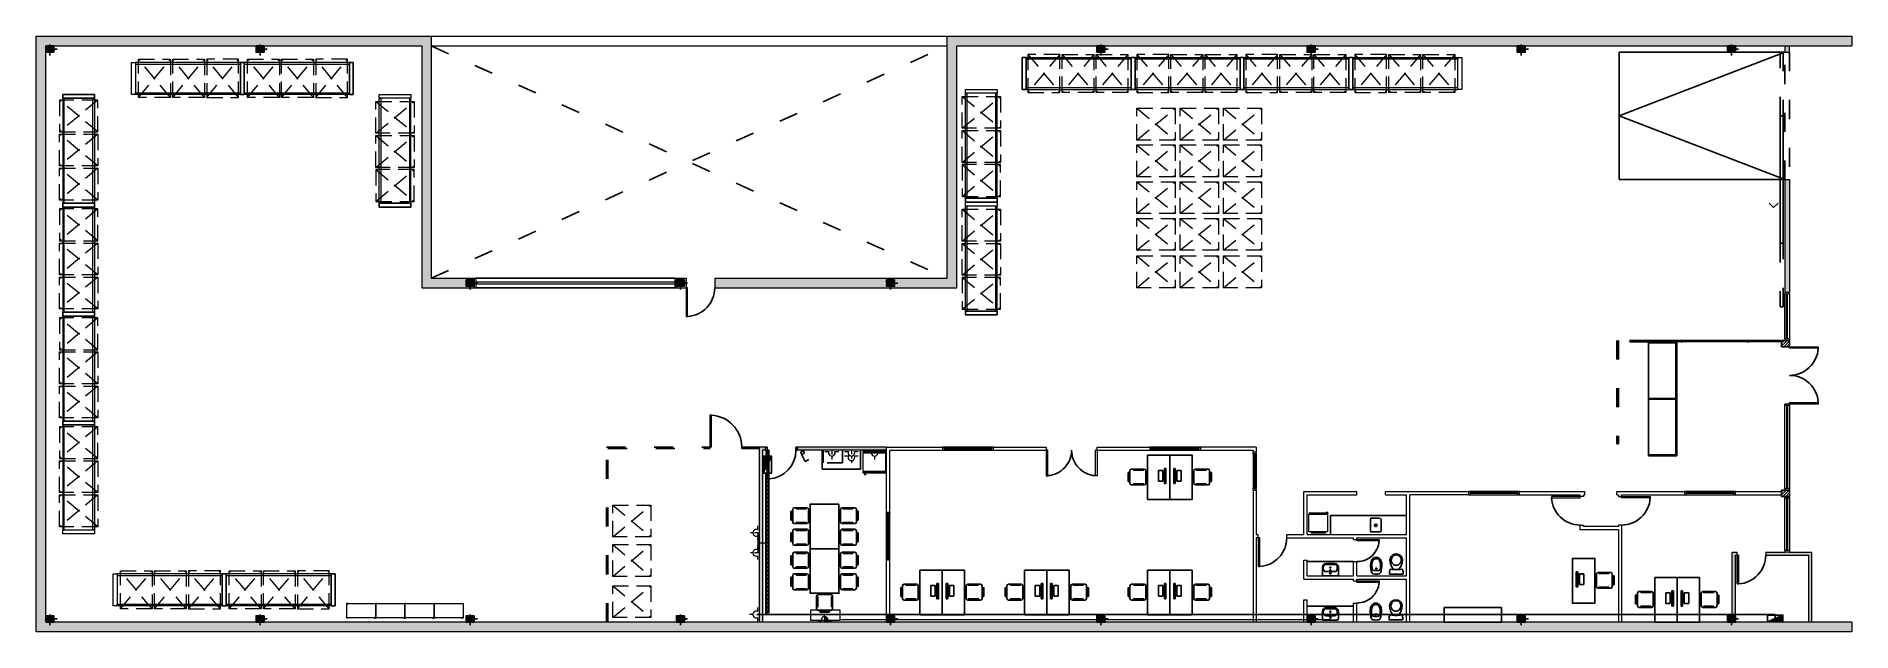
# Model space of a CAD drawing. Header units: millimetres. Extents: x 53.7 to 110.7, y 84.5 to 103.2.
import ezdxf

# ---------------------------------------------------------------- set-up
doc = ezdxf.new("R2010")
doc.units = ezdxf.units.MM
doc.linetypes.add('ACAD_ISO03W100', pattern=[30, 12, -18])
doc.linetypes.add('DASHED', pattern=[0.75, 0.5, -0.25])
for name, color, linetype in [('000 - ASCENSOR', 253, 'Continuous'), ('000 - COLUMNAS', 7, 'Continuous'), ('000 - EQUIPAMIENTO', 252, 'Continuous'), ('000 - HATCH DURLOCK', 252, 'ACAD_ISO03W100'), ('000 - HATCK DURLOCK', 40, 'Continuous'), ('000 - HATCK MUROS', 252, 'ACAD_ISO03W100'), ('000 - PROYECCION', 253, 'ACAD_ISO03W100'), ('000 - PUERTAS', 252, 'ACAD_ISO03W100'), ('000 - REJAS', 3, 'ACAD_ISO03W100'), ('000 - SEÑALIZACION', 1, 'Continuous'), ('A construir', 10, 'Continuous'), ('IRI-OCASA-Layout R 9$0$OCA_Mobiliario', 8, 'Continuous'), ('IS ELECTRICA - BANDEJAS NUEVA', 140, 'Continuous'), ('IS ILUM NUEVA', 10, 'Continuous'), ('Mobiliario', 8, 'Continuous')]:
    doc.layers.add(name, color=color, linetype=linetype)
for name, color, linetype, lineweight in [('000 - DURLOCK', 30, 'Continuous', 9), ('000 - MUROS', 7, 'Continuous', 20), ('000 - RACKS', 252, 'Continuous', 0), ('000 - RACKS - ESTANTERIA LIVIANA', 252, 'Continuous', 0), ('A-CARPINTERIAS', 252, 'Continuous', 0), ('INST AA', 160, 'Continuous', 0), ('IS TOMAS NUEVA', 10, 'Continuous', 0), ('OCASA_TODAS_r08$0$EQUIPAMIENTO', 8, 'Continuous', 15)]:
    doc.layers.add(name, color=color, linetype=linetype, lineweight=lineweight)

# ---------------------------------------------------------------- blocks, each defined once
blk = doc.blocks.new('IRI-OCASA-Layout R 9$0$OCA_SILLA')
at = {"linetype": 'Continuous'}
for p, q in [((0.0549, 0.05), (0.0549, 0.4483)), ((0.1049, 0.4983), (0.5023, 0.4983)), ((0.5023, 0), (0.1049, 0)), ((0.5523, 0.4483), (0.5523, 0.05))]:
    blk.add_line(p, q, dxfattribs=at)
for points in [[(0, 0.1087), (0, 0.3889), (0.0427, 0.3889), (0.0427, 0.1087)], [(0.1654, 0.4663), (0.1654, 0.4876), (0.4749, 0.4876), (0.4749, 0.4663)], [(0.1681, 0.0207), (0.1681, 0.0394), (0.4749, 0.0394), (0.4749, 0.0207)]]:
    blk.add_lwpolyline(points, close=True, dxfattribs=at)
for centre, start, end in [((0.1049, 0.4483), 90, 180), ((0.1049, 0.05), 180, 270), ((0.5023, 0.4483), 0, 90), ((0.5023, 0.05), 270, 0)]:
    blk.add_arc(centre, 0.05, start, end, dxfattribs=at)
blk = doc.blocks.new('000 - MOBILIARIO - PUESTO TRABAJO')
at = {"layer": '000 - EQUIPAMIENTO'}
for p, q in [((-7.103372, 63.069387), (-7.103372, 63.019387)), ((-6.625956, 63.069387), (-7.103372, 63.069387)), ((-7.103372, 63.019387), (-6.625956, 63.019387)), ((-6.706559, 62.968333), (-7.039717, 62.968333)), ((-7.039717, 62.968333), (-7.039717, 62.830185)), ((-7.039717, 62.830185), (-6.706559, 62.830185)), ((-6.706559, 62.830185), (-6.706559, 62.968333)), ((-6.625956, 63.019387), (-6.625956, 63.069387))]:
    blk.add_line(p, q, dxfattribs=at)
blk.add_lwpolyline([(-6.121122, 62.490331), (-6.121122, 63.190331), (-7.521122, 63.190331), (-7.521122, 62.490331)], close=True, dxfattribs=at)
at = {"layer": '000 - EQUIPAMIENTO', "rotation": 90}
blk.add_blockref('IRI-OCASA-Layout R 9$0$OCA_SILLA', (-6.583041, 61.884493), dxfattribs=at)
blk = doc.blocks.new('000 - COLUMNA 20X25')
h = blk.add_hatch()
h.set_pattern_fill('ANSI31', color=256, scale=0.01)
h.paths.add_polyline_path([(11.904, 109.646), (12.154, 109.646), (12.154, 109.846), (11.904, 109.846)])
at = {"linetype": 'ACAD_ISO03W100', "ltscale": 0.008}
for p, q in [((12.254, 109.746), (11.804, 109.746)), ((12.029, 109.546), (12.029, 109.946))]:
    blk.add_line(p, q, dxfattribs=at)
blk.add_lwpolyline([(12.154, 109.846), (11.904, 109.846), (11.904, 109.646), (12.154, 109.646), (12.154, 109.846)])
blk = doc.blocks.new('000 - EQUIPAMIENTO - RACKS')
at = {"layer": '000 - RACKS'}
blk.add_line((3216.88567, 1578.728782), (3216.88567, 1579.728782), dxfattribs=at)
for points in [[(3213.34267, 1579.728782), (3213.46567, 1579.728782), (3213.46567, 1578.728782), (3213.34267, 1578.728782)], [(3213.46567, 1579.678782), (3216.76267, 1579.678782), (3216.76267, 1579.728782), (3213.46567, 1579.728782)], [(3216.76267, 1579.728782), (3216.88567, 1579.728782), (3216.88567, 1578.728782), (3216.76267, 1578.728782)], [(3216.76267, 1579.728782), (3216.88567, 1579.728782), (3216.88567, 1578.728782), (3216.76267, 1578.728782)], [(3216.88567, 1578.728782), (3216.88567, 1579.728782), (3216.76267, 1579.728782), (3216.76267, 1578.728782)], [(3213.46567, 1578.778782), (3216.76267, 1578.778782), (3216.76267, 1578.728782), (3213.46567, 1578.728782)]]:
    blk.add_lwpolyline(points, close=True, dxfattribs=at)
at = {"layer": '000 - RACKS', "linetype": 'DASHED'}
for points in [[(3214.56567, 1578.628781), (3213.56567, 1578.628781), (3213.56567, 1579.828781), (3214.56567, 1579.828781), (3214.56567, 1578.628781)], [(3214.56567, 1578.628781), (3213.56567, 1579.828781)], [(3213.56567, 1578.628781), (3214.56567, 1579.828781)], [(3215.63567, 1578.628781), (3214.63567, 1578.628781), (3214.63567, 1579.828781), (3215.63567, 1579.828781), (3215.63567, 1578.628781)], [(3215.63567, 1578.628781), (3214.63567, 1579.828781)], [(3214.63567, 1578.628781), (3215.63567, 1579.828781)], [(3215.70567, 1578.628781), (3216.70567, 1578.628781), (3216.70567, 1579.828781), (3215.70567, 1579.828781), (3215.70567, 1578.628781)], [(3215.70567, 1578.628781), (3216.70567, 1579.828781)], [(3216.70567, 1578.628781), (3215.70567, 1579.828781)]]:
    blk.add_lwpolyline(points, dxfattribs=at)
blk = doc.blocks.new('PUERTA 090')
at = {"layer": '000 - PUERTAS'}
for p, q in [((2558.713705, 1733.580865), (2558.713705, 1733.630865)), ((2558.713705, 1733.630865), (2559.613705, 1733.630865)), ((2559.613705, 1733.580865), (2558.713705, 1733.580865)), ((2559.613705, 1733.630865), (2559.613705, 1733.580865))]:
    blk.add_line(p, q, dxfattribs=at)
blk.add_arc((2559.613705, 1733.580865), 0.9, 90, 176.815261, dxfattribs=at)
blk = doc.blocks.new('A$C0D016993')
at = {"linetype": 'DASHED'}
for points in [[(0, 1.2), (1, 1.2), (1, 0), (0, 0), (0, 1.2)], [(0, 1.2), (1, 0)], [(1, 1.2), (0, 0)]]:
    blk.add_lwpolyline(points, dxfattribs=at)
blk = doc.blocks.new('000 - EQUIPAMIENTO - MESA TRABAJO')
at = {"layer": '000 - EQUIPAMIENTO'}
blk.add_lwpolyline([(1.278701, 67.750796), (-0.521299, 67.750796), (-0.521299, 66.870796), (1.278701, 66.870796)], close=True, dxfattribs=at)
blk.add_lwpolyline([(-0.496299, 67.750796), (-0.496299, 66.895796), (1.253701, 66.895796), (1.253701, 67.750796)], dxfattribs=at)
blk = doc.blocks.new('000 - SANITARIO - BACHA GRANDE')
at = {"layer": '000 - EQUIPAMIENTO'}
for p, q in [((1729.115541, 1124.070118), (1729.115541, 1124.358339)), ((1729.156763, 1124.399628), (1729.683872, 1124.399628)), ((1729.716783, 1124.358339), (1729.716783, 1124.070118)), ((1729.156763, 1124.070118), (1729.156763, 1124.136074)), ((1729.255562, 1124.234873), (1729.396972, 1124.234873)), ((1729.576828, 1123.971319), (1729.255562, 1123.971319)), ((1729.576828, 1123.930163), (1729.255562, 1123.930163)), ((1729.435427, 1124.234873), (1729.576828, 1124.234873)), ((1729.683872, 1124.136074), (1729.683872, 1124.070118))]:
    blk.add_line(p, q, dxfattribs=at)
for points in [[(1729.156763, 1124.399628), (1729.132029, 1124.391317), (1729.115541, 1124.358339)], [(1729.716783, 1124.358339), (1729.708606, 1124.391317), (1729.683872, 1124.399628)], [(1729.115541, 1124.070118), (1729.140274, 1123.995985), (1729.189674, 1123.946518), (1729.255562, 1123.930163)], [(1729.255562, 1124.234873), (1729.206163, 1124.226562), (1729.173185, 1124.185406), (1729.156763, 1124.136074)], [(1729.156763, 1124.070118), (1729.173185, 1124.020651), (1729.206163, 1123.979496), (1729.255562, 1123.971319)], [(1729.683872, 1124.136074), (1729.667383, 1124.185406), (1729.626228, 1124.226562), (1729.576828, 1124.234873)], [(1729.576828, 1123.930163), (1729.650961, 1123.946518), (1729.700361, 1123.995985), (1729.716783, 1124.070118)], [(1729.576828, 1123.971319), (1729.626228, 1123.979496), (1729.667383, 1124.020651), (1729.683872, 1124.070118)]]:
    blk.add_lwpolyline(points, dxfattribs=at)
blk.add_circle((1729.416208, 1124.082321), 0.02, dxfattribs=at)
for centre, radius, start, end in [((1729.416198, 1124.271421), 0.053412, 62.599994, 117.405779), ((1730.711564, 1124.360933), 1.320622, 181.826591, 188.153046), ((1729.416203, 1124.176732), 0.012306, 194.52616, 345.479613), ((1728.120823, 1124.360802), 1.320622, 351.852727, 358.179182)]:
    blk.add_arc(centre, radius, start, end, dxfattribs=at)
blk = doc.blocks.new('Inodoro')
at = {"layer": '000 - EQUIPAMIENTO'}
for p, q in [((0.267481, 0.065061), (0.267467, 0.077871)), ((0.267481, 0.065061), (0.267467, 0.077871)), ((0.420473, -0.047783), (0.420473, 0.209217)), ((0.420473, -0.047783), (0.420473, 0.209217)), ((0.420473, 0.002217), (0.420473, -0.204782)), ((0.420473, 0.002217), (0.420473, -0.204782)), ((0.267611, -0.060159), (0.267628, -0.077316)), ((0.267611, -0.060159), (0.267628, -0.077316))]:
    blk.add_line(p, q, dxfattribs=at)
for centre, radius, start, end in [((-0.020062, 0.000186), 0.197391, 93.963589, 180.119507), ((-0.020062, 0.000186), 0.197391, 93.963589, 180.119507), ((-0.019487, -0.00002), 0.167464, 143.116522, 180.059385), ((-0.019487, -0.00002), 0.167464, 143.116522, 180.059385), ((-0.065281, 0.035295), 0.109643, 119.310244, 143.514819), ((-0.065281, 0.035295), 0.109643, 119.310244, 143.514819), ((-0.026041, -0.030397), 0.186146, 52.397501, 119.943791), ((-0.026041, -0.030397), 0.186146, 52.397501, 119.943791), ((-0.019466, -0.215326), 0.412677, 46.427375, 91.977505), ((-0.019466, -0.215326), 0.412677, 46.427375, 91.977505), ((-0.041999, -0.01885), 0.187771, 36.108162, 46.378791), ((-0.041999, -0.01885), 0.187771, 36.108162, 46.378791), ((0, 0), 0.143048, 0.059385, 39.924466), ((0, 0), 0.143048, 0.059385, 39.924466), ((0, 0), 0.143048, 320.194305, 0.059385), ((0, 0), 0.143048, 320.194305, 0.059385), ((0.290675, 0.176652), 0.028, 101.779541, 188.289491), ((-1.027446, -0.015394), 1.304038, 0.773795, 8.289491), ((-1.027446, -0.015394), 1.304038, 0.773795, 8.289491), ((-1.027446, 0.019827), 1.304038, 351.710509, 359.226205), ((-1.027446, 0.019827), 1.304038, 351.710509, 359.226205), ((0.259467, 0.077863), 0.008, 0.059385, 46.427375), ((0.259467, 0.077863), 0.008, 0.059385, 46.427375), ((0.275481, 0.065069), 0.008, 180.059385, 215.49033), ((0.275481, 0.065069), 0.008, 180.059385, 215.49033), ((0.187546, 0.002368), 0.1, 29.128699, 35.49033), ((0.187546, 0.002368), 0.1, 29.128699, 35.49033), ((0.412473, -0.407403), 0.62462, 90, 101.779541), ((0.412473, 0.209217), 0.008, 0, 90), ((-0.019487, -0.00002), 0.197964, 180.059385, 259.4315), ((-0.019487, -0.00002), 0.197964, 180.059385, 259.4315), ((-0.019487, -0.00002), 0.167464, 180.059385, 217.002249), ((-0.019487, -0.00002), 0.167464, 180.059385, 217.002249), ((-0.065207, -0.03543), 0.109643, 216.603952, 240.808527), ((-0.065207, -0.03543), 0.109643, 216.603952, 240.808527), ((-0.026104, 0.030343), 0.186146, 240.17498, 307.72127), ((-0.026104, 0.030343), 0.186146, 240.17498, 307.72127), ((-0.019708, 0.02345), 0.221042, 260.603442, 266.475246), ((-0.019708, 0.02345), 0.221042, 260.603442, 266.475246), ((-0.019912, 0.215285), 0.412677, 268.141266, 313.691396), ((-0.019912, 0.215285), 0.412677, 268.141266, 313.691396), ((-0.042038, 0.018763), 0.187771, 313.73998, 324.010609), ((-0.042038, 0.018763), 0.187771, 313.73998, 324.010609), ((0.290675, -0.172219), 0.028, 171.710509, 258.220459), ((0.290675, -0.172219), 0.028, 171.710509, 258.220459), ((0.259628, -0.077325), 0.008, 313.691396, 0.059385), ((0.259628, -0.077325), 0.008, 313.691396, 0.059385), ((0.275611, -0.06015), 0.008, 144.628441, 180.059385), ((0.275611, -0.06015), 0.008, 144.628441, 180.059385), ((0.187546, 0.002368), 0.1, 324.628441, 330.891305), ((0.187546, 0.002368), 0.1, 324.628441, 330.891305), ((0.412473, 0.411837), 0.62462, 258.220459, 270), ((0.412473, 0.411837), 0.62462, 258.220459, 270), ((0.412473, -0.204783), 0.008, 270, 0), ((0.412473, -0.204783), 0.008, 270, 0)]:
    blk.add_arc(centre, radius, start, end, dxfattribs=at)
blk = doc.blocks.new('000 - EQUIPAMIENTO - BIDE')
at = {"layer": '000 - EQUIPAMIENTO'}
blk.add_line((9.228301, 64.027199), (9.228301, 64.027199), dxfattribs=at)
for points in [[(9.361234, 63.835387, 0.246826), (9.491383, 63.903804, 0.151861), (9.535711, 64.046387, 0.10033), (9.496475, 64.321729, 0.271364), (9.45392, 64.357521, 0.042357), (9.361234, 64.365387, 0.042357), (9.268548, 64.357521, 0.271364), (9.225993, 64.321729, 0.10033), (9.186757, 64.046387, 0.151861), (9.231085, 63.903804, 0.246826)], [(9.278489, 64.249127, 0.318789), (9.236867, 64.208911, 0.069237), (9.228301, 64.027199, 0.151427), (9.275957, 63.911828, 0.20471), (9.361234, 63.875387, 0.20471), (9.446511, 63.911828, 0.151427), (9.494167, 64.027199, 0.069237), (9.485601, 64.208911, 0.318789), (9.443979, 64.249127, 0.037773), (9.361234, 64.255387, 0.037773)]]:
    blk.add_lwpolyline(points, format="xyb", close=True, dxfattribs=at)
blk.add_circle((9.361234, 64.195387), 0.023, dxfattribs=at)
blk = doc.blocks.new('estanteria_liviana_90x45')
for p, q in [((-0.9125, 0.448), (-0.9125, 0.416)), ((-0.9105, 0.416), (-0.9125, 0.416)), ((-0.9125, 0.003), (-0.9125, 0.035)), ((-0.9105, 0.035), (-0.9125, 0.035)), ((-0.9105, 0.448), (-0.9105, 0.416)), ((-0.9105, 0.003), (-0.9105, 0.035)), ((-0.8755, 0.453), (-0.9075, 0.453)), ((-0.8755, 0.451), (-0.9075, 0.451)), ((-0.8755, 0), (-0.9075, 0)), ((-0.8755, 0.451), (-0.8755, 0.453)), ((-0.8755, 0), (-0.8755, -0.002)), ((-0.0345, 0.453), (-0.0025, 0.453)), ((-0.0345, 0.451), (-0.0345, 0.453)), ((-0.0345, 0.451), (-0.0025, 0.451)), ((-0.0345, 0), (-0.0025, 0)), ((-0.0345, 0), (-0.0345, -0.002)), ((0.0005, 0.448), (0.0005, 0.416)), ((0.0005, 0.416), (0.0025, 0.416)), ((0.0005, 0.003), (0.0005, 0.035)), ((0.0005, 0.035), (0.0025, 0.035)), ((0.0025, 0.448), (0.0025, 0.416)), ((0.0025, 0.003), (0.0025, 0.035)), ((-0.8755, -0.002), (-0.9075, -0.002)), ((-0.0345, -0.002), (-0.0025, -0.002))]:
    blk.add_line(p, q)
blk.add_lwpolyline([(-0.9125, 0), (-0.9125, 0.451), (0.0005, 0.451), (0.0005, 0)], close=True)
for centre, radius, start, end in [((-0.9075, 0.448), 0.005, 90, 180), ((-0.9075, 0.003), 0.005, 180, 270), ((-0.9075, 0.448), 0.003, 90, 180), ((-0.9075, 0.003), 0.003, 180, 270), ((-0.0025, 0.448), 0.005, 0, 90), ((-0.0025, 0.448), 0.003, 0, 90), ((-0.0025, 0.003), 0.003, 270, 0), ((-0.0025, 0.003), 0.005, 270, 0)]:
    blk.add_arc(centre, radius, start, end)
blk = doc.blocks.new('000 - EQUIPAMIENTO - BACHA')
at = {"layer": '000 - EQUIPAMIENTO', "ltscale": 0.5}
for p, q in [((12.264692, 64.832182), (12.264692, 64.462182)), ((12.294692, 64.862182), (12.544692, 64.862182)), ((12.294692, 64.432182), (12.544692, 64.432182)), ((12.604692, 64.832182), (12.604692, 64.462182))]:
    blk.add_line(p, q, dxfattribs=at)
at = {"layer": '000 - EQUIPAMIENTO'}
for radius in [0.04, 0.02]:
    blk.add_circle((12.434195, 64.642182), radius, dxfattribs=at)
at = {"layer": '000 - EQUIPAMIENTO', "ltscale": 0.5}
for centre, radius, start, end in [((12.294692, 64.832182), 0.03, 90, 180), ((12.294692, 64.462182), 0.03, 180, 270), ((12.548028, 64.793853), 0.06841, 34.074989, 92.794909), ((12.548028, 64.50051), 0.06841, 267.205091, 325.925011)]:
    blk.add_arc(centre, radius, start, end, dxfattribs=at)
blk = doc.blocks.new('000 - EQUIPAMIENTO - HELADERA 060 x 060')
at = {"lineweight": 0}
for p, q in [((6025.44335, 1321.331753), (6025.44335, 1321.931753)), ((6025.45885, 1321.331753), (6025.45885, 1321.931753)), ((6025.480992, 1321.931753), (6025.480992, 1321.331753)), ((6026.036707, 1321.931753), (6025.480992, 1321.931753)), ((6026.036707, 1321.331753), (6026.036707, 1321.931753)), ((6026.063278, 1321.855536), (6026.080992, 1321.855536)), ((6026.063278, 1321.40797), (6026.063278, 1321.855536)), ((6026.080992, 1321.40797), (6026.080992, 1321.855536)), ((6025.42785, 1321.38152), (6025.44335, 1321.38152)), ((6025.42785, 1321.331753), (6025.42785, 1321.38152)), ((6025.42785, 1321.331753), (6025.44335, 1321.331753)), ((6025.44335, 1321.331753), (6025.44335, 1321.38152)), ((6025.44335, 1321.331753), (6025.45885, 1321.331753)), ((6026.036707, 1321.331753), (6025.480992, 1321.331753)), ((6026.063278, 1321.40797), (6026.080992, 1321.40797))]:
    blk.add_line(p, q, dxfattribs=at)
blk = doc.blocks.new('A$C741D6D8E')
at = {"layer": 'Mobiliario'}
for p, q in [((0.455, 1.805), (0, 1.805)), ((0, 1.8003), (0, 0)), ((0.455, 0), (0.455, 1.805)), ((0, 0), (0.455, 0))]:
    blk.add_line(p, q, dxfattribs=at)
blk = doc.blocks.new('mesa comedor. 4')
at = {"layer": 'IRI-OCASA-Layout R 9$0$OCA_Mobiliario', "elevation": 0.00004}
blk.add_lwpolyline([(-1.590945, -23.165157), (-1.590945, -24.065157), (-0.190945, -24.065157), (-0.190945, -23.165157)], close=True, dxfattribs=at)
at = {"layer": 'IRI-OCASA-Layout R 9$0$OCA_Mobiliario', "extrusion": (0, 0, -1), "zscale": -1}
for p, rotation in [((0.979782, -22.559319, -0.00004), 270), ((0.802108, -24.670996, -0.00004), 90)]:
    blk.add_blockref('IRI-OCASA-Layout R 9$0$OCA_SILLA', p, dxfattribs=dict(at, rotation=rotation))
at = {"layer": 'IRI-OCASA-Layout R 9$0$OCA_Mobiliario', "extrusion": (0, 0, -1), "xscale": -1, "zscale": -1}
for p, rotation in [((0.802108, -22.559319, -0.00004), 90), ((0.979782, -24.670996, -0.00004), 270)]:
    blk.add_blockref('IRI-OCASA-Layout R 9$0$OCA_SILLA', p, dxfattribs=dict(at, rotation=rotation))
blk = doc.blocks.new('*U47')
h = blk.add_hatch()
h.set_pattern_fill('DASH', color=256, scale=0.02, style=0)
h.set_pattern_definition([(0, (11.95868, -0.21601), (0.0635, 0.0635), [0.0635, -0.0635])])
h.paths.add_polyline_path([(0, 0.084), (4.383, 0.084), (4.383, 0.016), (0, 0.016)])
for points in [[(0, 0.1), (4.383, 0.1), (4.383, 0.084), (0, 0.084)], [(0, 0.084), (4.383, 0.084), (4.383, 0.016), (0, 0.016)], [(0, 0.016), (4.383, 0.016), (4.383, 0), (0, 0)]]:
    blk.add_lwpolyline(points, close=True)
blk = doc.blocks.new('OCASA_TODAS_r08$0$HELADERA')
at = {"layer": 'OCASA_TODAS_r08$0$EQUIPAMIENTO', "linetype": 'ByBlock'}
for p, q in [((108.3701, -54.361184), (12.3701, -54.361184)), ((12.3701, -54.361184), (12.3701, -59.161184)), ((108.3701, -55.961184), (12.3701, -55.961184)), ((108.3701, -57.561184), (12.3701, -57.561184)), ((108.3701, -59.161184), (12.3701, -59.161184)), ((108.3701, -62.361184), (12.3701, -62.361184)), ((12.3701, -62.361184), (12.3701, -142.361184)), ((108.3701, -59.161184), (108.3701, -54.361184)), ((108.3701, -142.361184), (108.3701, -62.361184)), ((12.3701, -142.361184), (108.3701, -142.361184)), ((12.3701, -145.561184), (108.3701, -145.561184)), ((12.3701, -150.361184), (12.3701, -145.561184)), ((12.3701, -150.361184), (108.3701, -150.361184)), ((101.9475, -155.06445), (94.891686, -155.06445)), ((101.9475, -150.361184), (101.9475, -155.06445)), ((108.3701, -150.361184), (108.3701, -145.561184))]:
    blk.add_line(p, q, dxfattribs=at)

msp = doc.modelspace()

# ---------------------------------------------------------------- hatches: boundary and pattern name
at = {"layer": '000 - COLUMNAS', "transparency": 33554687}
h = msp.add_hatch(dxfattribs=at)
h.set_pattern_fill('ANSI31', color=256, scale=0.02)
h.set_pattern_definition([(45, (-3211.55168, -1458.13827), (-0.0449012806, 0.0449012806), [])])
h.paths.add_polyline_path([(108.471, 93.671), (108.721, 93.671), (108.721, 93.471), (108.471, 93.471)])
h.paths.add_polyline_path([(108.471, 88.971), (108.721, 88.971), (108.721, 88.771), (108.471, 88.771)])
at = {"layer": '000 - HATCK MUROS', "transparency": 33554687}
h = msp.add_hatch(color=256, dxfattribs=at)
h.dxf.hatch_style = 1
h.paths.add_polyline_path([(53.971, 84.821), (53.971, 102.921), (65.771, 102.921), (65.771, 95.321), (67.421, 95.321), (67.421, 95.621), (66.071, 95.621), (66.071, 103.221), (53.671, 103.221), (53.671, 84.521), (110.671, 84.521), (110.671, 84.821)])
h = msp.add_hatch(color=256, dxfattribs=at)
h.dxf.hatch_style = 1
h.paths.add_polyline_path([(110.671, 102.921), (110.671, 103.221), (82.271, 103.221), (82.271, 95.621), (74.971, 95.621), (74.971, 95.321), (82.571, 95.321), (82.571, 102.921)])
h.paths.add_polyline_path([(80.621, 95.371), (80.496, 95.271), (80.496, 95.371), (80.371, 95.371), (80.271, 95.471), (80.371, 95.471), (80.371, 95.571), (80.496, 95.671), (80.496, 95.571), (80.621, 95.571), (80.721, 95.471), (80.621, 95.471)], flags=17)
h = msp.add_hatch(color=256, dxfattribs=at)
h.dxf.hatch_style = 1
h.paths.add_polyline_path([(108.571, 98.721), (108.571, 95.171), (108.721, 95.171), (108.721, 98.721)])
h.paths.add_polyline_path([(108.571, 102.921), (108.571, 102.721), (108.721, 102.721), (108.721, 102.921)])
h = msp.add_hatch(color=256, dxfattribs=at)
h.dxf.hatch_style = 1
h.paths.add_polyline_path([(108.721, 87.021), (108.571, 87.021), (107.971, 87.021), (107.971, 86.921), (109.321, 86.921), (109.321, 84.821), (109.421, 84.821), (109.421, 87.021)])
h.paths.add_polyline_path([(106.921, 87.021), (106.921, 85.021), (107.021, 85.021), (107.021, 86.921), (107.071, 86.921), (107.071, 87.021)])
at = {"layer": 'A construir', "transparency": 33554495}
h = msp.add_hatch(color=256, dxfattribs=at)
h.dxf.hatch_style = 1
h.paths.add_polyline_path([(77.571, 90.321), (80.371, 90.321), (80.371, 90.221), (77.571, 90.221)])
h.paths.add_polyline_path([(76.371, 90.321), (76.571, 90.321), (76.571, 90.221), (76.471, 90.221), (76.471, 84.821), (76.371, 84.821)])
at = {"layer": 'IS ILUM NUEVA'}
h = msp.add_hatch(color=256, dxfattribs=at)
h.dxf.hatch_style = 1
h.paths.add_polyline_path([(76.495, 90.032), (76.759, 90.032), (76.495, 89.504)])
h = msp.add_hatch(color=0, dxfattribs=at)
h.dxf.hatch_style = 1
h.paths.add_polyline_path([(108.029, 84.828), (108.511, 85.042), (108.511, 84.828)])
at = {"layer": 'IS TOMAS NUEVA'}
h = msp.add_hatch(color=256, dxfattribs=at)
h.dxf.hatch_style = 1
h.paths.add_polyline_path([(78.421, 84.99, -0.540508), (78.517, 84.844), (78.421, 84.844)])

# ---------------------------------------------------------------- linework, layer by layer
at = {"layer": '000 - ASCENSOR'}
for p, q in [((108.571, 102.721), (103.371, 102.721)), ((103.371, 102.721), (103.371, 98.721)), ((103.371, 100.721), (108.571, 102.721)), ((103.371, 100.721), (108.571, 98.721)), ((103.371, 98.721), (108.571, 98.721))]:
    msp.add_line(p, q, dxfattribs=at)
at = {"layer": '000 - COLUMNAS'}
for p, q in [((108.471, 93.471), (108.471, 93.671)), ((108.471, 93.671), (108.721, 93.671)), ((108.721, 93.671), (108.721, 93.471)), ((108.471, 93.471), (108.721, 93.471)), ((108.721, 93.471), (108.571, 93.471)), ((108.471, 88.971), (108.721, 88.971)), ((108.471, 88.771), (108.471, 88.971)), ((108.721, 88.971), (108.721, 88.771)), ((108.471, 88.771), (108.721, 88.771))]:
    msp.add_line(p, q, dxfattribs=at)
at = {"layer": '000 - DURLOCK'}
for p, q in [((82.124, 90.321), (82.124, 90.221)), ((83.724, 90.221), (83.724, 90.321)), ((85.377, 90.321), (85.377, 90.221)), ((86.977, 90.221), (86.977, 90.321)), ((88.631, 90.321), (88.631, 90.221)), ((91.974, 90.321), (90.231, 90.321)), ((90.231, 90.221), (90.231, 90.321)), ((90.231, 90.221), (91.874, 90.221)), ((91.874, 90.171), (91.974, 90.171)), ((91.874, 88.971), (91.974, 88.971)), ((93.471, 87.571), (93.471, 88.921)), ((93.471, 88.921), (95.134, 88.921)), ((95.134, 88.821), (95.134, 88.921)), ((96.034, 88.921), (96.796, 88.921)), ((96.034, 88.821), (96.034, 88.921)), ((96.796, 88.921), (98.643, 88.921)), ((98.643, 88.921), (98.643, 88.821)), ((100.243, 88.821), (100.243, 88.921)), ((100.243, 88.921), (102.296, 88.921)), ((102.296, 88.821), (102.296, 88.921)), ((103.296, 88.921), (105.471, 88.921)), ((103.296, 88.821), (103.296, 88.921)), ((105.421, 88.921), (105.421, 88.821)), ((106.971, 88.921), (108.471, 88.921)), ((107.021, 88.821), (107.021, 88.921)), ((93.571, 87.571), (93.571, 88.821)), ((93.571, 88.821), (95.134, 88.821)), ((96.034, 88.821), (96.696, 88.821)), ((96.696, 87.571), (96.696, 88.821)), ((96.796, 84.821), (96.796, 88.821)), ((98.643, 88.821), (96.796, 88.821)), ((100.243, 88.821), (102.146, 88.821)), ((102.146, 88.771), (102.146, 88.821)), ((102.246, 88.771), (102.146, 88.771)), ((102.246, 88.821), (102.296, 88.821)), ((102.246, 88.821), (102.246, 88.771)), ((103.296, 88.821), (103.346, 88.821)), ((103.346, 88.821), (103.346, 88.771)), ((103.346, 88.771), (103.446, 88.771)), ((103.446, 88.821), (105.471, 88.821)), ((103.446, 88.771), (103.446, 88.821)), ((106.971, 88.821), (108.471, 88.821)), ((80.371, 88.276), (80.471, 88.276)), ((102.146, 87.721), (102.146, 87.871)), ((102.146, 87.871), (102.246, 87.871)), ((102.246, 87.871), (102.246, 87.821)), ((103.346, 87.821), (102.246, 87.821)), ((103.446, 87.871), (103.346, 87.871)), ((103.346, 87.871), (103.346, 87.821)), ((103.446, 87.871), (103.446, 84.821)), ((91.974, 87.571), (92.024, 87.571)), ((92.024, 87.471), (91.974, 87.471)), ((92.024, 87.571), (92.024, 87.471)), ((92.934, 87.571), (93.471, 87.571)), ((92.934, 87.471), (92.934, 87.571)), ((92.934, 87.471), (93.471, 87.471)), ((93.471, 87.471), (95.034, 87.471)), ((93.571, 87.571), (96.696, 87.571)), ((95.034, 87.421), (95.034, 87.471)), ((95.034, 87.421), (95.134, 87.421)), ((95.134, 87.471), (96.696, 87.471)), ((95.134, 87.421), (95.134, 87.471)), ((96.696, 86.271), (96.696, 87.471)), ((103.346, 87.721), (102.146, 87.721)), ((103.346, 87.721), (103.346, 84.821)), ((80.371, 86.776), (80.471, 86.776)), ((93.471, 86.171), (93.471, 86.771)), ((93.471, 86.771), (93.571, 86.771)), ((93.571, 86.271), (93.571, 86.771)), ((95.034, 86.271), (95.034, 86.721)), ((95.034, 86.721), (95.134, 86.721)), ((95.134, 86.271), (95.134, 86.721)), ((93.471, 86.171), (95.034, 86.171)), ((93.571, 86.271), (95.034, 86.271)), ((95.034, 86.121), (95.034, 86.171)), ((95.034, 86.121), (95.134, 86.121)), ((95.134, 86.271), (96.696, 86.271)), ((95.134, 86.171), (96.696, 86.171)), ((95.134, 86.121), (95.134, 86.171)), ((96.696, 84.821), (96.696, 86.171)), ((93.471, 84.821), (93.471, 85.521)), ((93.471, 85.521), (93.571, 85.521)), ((93.571, 84.821), (93.571, 85.521)), ((95.034, 84.821), (95.034, 85.421)), ((95.034, 85.421), (95.134, 85.421)), ((95.134, 84.821), (95.134, 85.421))]:
    msp.add_line(p, q, dxfattribs=at)
at = {"layer": '000 - DURLOCK', "color": 30}
for points in [[(76.571, 90.321), (76.371, 90.321), (76.371, 84.821)], [(76.571, 90.221), (76.471, 90.221), (76.471, 84.821)], [(80.371, 90.321), (77.571, 90.321)], [(77.571, 90.221), (77.571, 90.321)], [(80.371, 90.221), (77.571, 90.221)]]:
    msp.add_lwpolyline(points, dxfattribs=at)
at = {"layer": '000 - DURLOCK'}
for points in [[(76.571, 90.221), (76.571, 90.321)], [(80.371, 88.276), (80.371, 90.321), (82.174, 90.321)], [(80.471, 88.276), (80.471, 90.221), (82.174, 90.221)], [(83.724, 90.321), (85.377, 90.321)], [(83.724, 90.221), (85.377, 90.221)], [(86.977, 90.321), (88.681, 90.321)], [(86.977, 90.221), (88.681, 90.221)], [(91.874, 90.221), (91.874, 90.171)], [(91.974, 90.321), (91.974, 90.171)], [(91.874, 88.971), (91.874, 84.821)], [(91.974, 88.971), (91.974, 87.571)], [(91.974, 87.471), (91.974, 84.821)], [(80.371, 84.821), (80.371, 86.776)], [(80.471, 84.821), (80.471, 86.776)]]:
    msp.add_lwpolyline(points, dxfattribs=at)
at = {"layer": '000 - EQUIPAMIENTO'}
for p, q in [((94.31, 87.571), (94.31, 88.171)), ((94.31, 88.171), (96.696, 88.171)), ((95.034, 86.721), (93.571, 86.721)), ((95.034, 85.321), (93.571, 85.321))]:
    msp.add_line(p, q, dxfattribs=at)
at = {"layer": '000 - HATCH DURLOCK', "linetype": 'ByBlock'}
for p, q in [((73.721, 95.621), (67.471, 95.621)), ((67.471, 95.321), (73.721, 95.321))]:
    msp.add_line(p, q, dxfattribs=at)
at = {"layer": '000 - MUROS'}
for p, q in [((66.071, 103.221), (82.271, 103.221)), ((66.071, 102.921), (82.271, 102.921)), ((108.571, 102.921), (108.571, 102.721)), ((108.571, 102.721), (108.721, 102.721)), ((108.721, 102.721), (108.721, 102.921)), ((108.571, 98.721), (108.571, 95.171)), ((108.571, 98.721), (108.721, 98.721)), ((108.721, 98.721), (108.721, 95.171)), ((74.071, 95.621), (74.071, 95.321)), ((74.971, 95.621), (74.971, 95.321)), ((106.921, 87.021), (107.071, 87.021)), ((106.921, 85.021), (106.921, 87.021)), ((107.021, 86.921), (107.071, 86.921)), ((107.021, 85.021), (107.021, 86.921)), ((107.021, 86.921), (107.071, 86.921)), ((107.071, 86.921), (107.071, 87.021)), ((107.971, 87.021), (108.571, 87.021)), ((107.971, 87.021), (107.971, 86.921)), ((107.971, 86.921), (109.321, 86.921)), ((108.721, 87.021), (108.571, 87.021)), ((108.721, 87.021), (109.421, 87.021)), ((109.321, 84.821), (109.321, 86.921)), ((109.421, 84.821), (109.421, 87.021))]:
    msp.add_line(p, q, dxfattribs=at)
for points in [[(53.671, 84.521), (53.671, 103.221), (66.071, 103.221), (66.071, 95.621), (67.421, 95.621)], [(74.971, 95.621), (82.271, 95.621), (82.271, 103.221), (110.671, 103.221), (110.671, 102.921)], [(110.671, 84.821), (53.971, 84.821), (53.971, 102.921), (65.771, 102.921), (65.771, 95.321), (67.421, 95.321)], [(74.971, 95.321), (82.571, 95.321), (82.571, 102.921), (110.671, 102.921)], [(73.771, 95.621), (74.071, 95.621)], [(73.771, 95.321), (74.071, 95.321)], [(110.671, 84.821), (110.671, 84.521), (53.671, 84.521)]]:
    msp.add_lwpolyline(points, dxfattribs=at)
at = {"layer": '000 - PROYECCION', "ltscale": 0.05}
for p, q in [((66.071, 95.621), (82.271, 102.921)), ((66.071, 102.921), (82.271, 95.621)), ((108.421, 100.721), (108.421, 102.721)), ((108.521, 102.721), (108.521, 100.721)), ((108.571, 98.721), (108.571, 102.721)), ((108.721, 102.721), (108.721, 98.721)), ((108.421, 96.721), (108.421, 94.721)), ((108.521, 94.721), (108.521, 96.721)), ((108.421, 94.721), (108.521, 94.721))]:
    msp.add_line(p, q, dxfattribs=at)
at = {"layer": '000 - PROYECCION'}
msp.add_line((108.421, 102.721), (108.521, 102.721), dxfattribs=at)
at = {"layer": '000 - PUERTAS'}
for p, q in [((108.421, 100.721), (108.521, 100.721)), ((108.421, 100.721), (108.421, 96.721)), ((108.521, 96.721), (108.521, 100.721)), ((108.421, 96.721), (108.521, 96.721)), ((109.621, 91.721), (109.621, 91.671)), ((85.427, 90.221), (85.377, 90.221)), ((86.927, 90.221), (86.977, 90.221)), ((92.084, 87.471), (92.034, 87.471)), ((95.134, 87.371), (95.134, 87.421))]:
    msp.add_line(p, q, dxfattribs=at)
for centre, radius, start, end in [((74.071, 95.321), 0.9, 273.1847, 0), ((108.721, 93.471), 0.9, 270, 356.8153), ((108.721, 91.671), 0.9, 3.1847, 90), ((85.377, 90.221), 0.8, 273.5833, 0), ((86.977, 90.221), 0.8, 180, 266.4167), ((102.146, 88.771), 0.9, 183.1847, 270), ((103.446, 88.771), 0.9, 270, 356.8153), ((92.034, 87.471), 0.9, 273.1847, 0), ((95.134, 87.421), 0.7, 270, 355.904), ((95.134, 86.121), 0.7, 270, 355.904)]:
    msp.add_arc(centre, radius, start, end, dxfattribs=at)
at = {"layer": '000 - REJAS', "ltscale": 0.05}
for p, q in [((103.296, 93.671), (103.296, 90.421)), ((104.296, 93.671), (103.296, 93.671)), ((104.296, 93.621), (103.296, 93.621)), ((103.346, 93.671), (103.346, 90.421))]:
    msp.add_line(p, q, dxfattribs=at)
at = {"layer": '000 - REJAS', "color": 10, "ltscale": 0.05}
for p, q in [((74.821, 90.271), (74.821, 90.321)), ((75.821, 90.321), (76.371, 90.321)), ((75.821, 90.271), (76.371, 90.271))]:
    msp.add_line(p, q, dxfattribs=at)
at = {"layer": '000 - REJAS', "color": 10}
msp.add_line((75.821, 90.321), (75.821, 90.271), dxfattribs=at)
at = {"layer": '000 - REJAS'}
msp.add_line((103.346, 90.421), (103.296, 90.421), dxfattribs=at)
at = {"layer": '000 - REJAS', "color": 10, "ltscale": 0.05}
for points in [[(71.571, 84.821), (71.571, 90.321), (74.821, 90.321)], [(71.621, 84.821), (71.621, 90.271), (74.821, 90.271)]]:
    msp.add_lwpolyline(points, dxfattribs=at)
at = {"layer": '000 - SEÑALIZACION'}
for q in [(108.08, 97.983), (108.363, 97.983)]:
    msp.add_line((108.221, 97.842), q, dxfattribs=at)
at = {"layer": 'A construir', "color": 10}
for p, q in [((76.571, 90.321), (76.621, 90.321)), ((76.571, 90.221), (76.621, 90.221)), ((76.621, 90.221), (76.621, 89.321)), ((76.671, 90.221), (76.621, 90.221)), ((76.671, 89.321), (76.671, 90.221)), ((77.521, 90.321), (77.571, 90.321)), ((76.621, 89.321), (76.671, 89.321))]:
    msp.add_line(p, q, dxfattribs=at)
at = {"layer": 'A construir'}
msp.add_line((77.521, 90.221), (77.571, 90.221), dxfattribs=at)
at = {"layer": 'A construir', "color": 10}
for points in [[(76.621, 90.221), (76.621, 90.321)], [(77.521, 90.221), (77.521, 90.321)]]:
    msp.add_lwpolyline(points, dxfattribs=at)
for centre, radius, start, end in [((74.821, 90.321), 1, 0, 87.134), ((76.619, 90.222), 0.903, 273.3374, 359.9358)]:
    msp.add_arc(centre, radius, start, end, dxfattribs=at)
at = {"layer": 'A-CARPINTERIAS', "color": 2}
for p, q in [((67.421, 95.621), (67.421, 95.321)), ((67.421, 95.621), (67.471, 95.621)), ((67.421, 95.321), (67.471, 95.321)), ((67.471, 95.621), (67.471, 95.321)), ((67.471, 95.507), (73.721, 95.507)), ((67.471, 95.447), (73.721, 95.447)), ((73.721, 95.621), (73.721, 95.321)), ((73.721, 95.621), (73.771, 95.621)), ((73.721, 95.321), (73.771, 95.321)), ((73.771, 95.621), (73.771, 95.321)), ((74.071, 95.321), (74.071, 94.421)), ((74.121, 95.321), (74.071, 95.321)), ((74.121, 94.421), (74.121, 95.321)), ((108.721, 95.171), (108.571, 95.171)), ((108.571, 95.171), (108.571, 95.121)), ((108.721, 95.121), (108.571, 95.121)), ((108.627, 93.721), (108.627, 95.121)), ((108.657, 93.721), (108.657, 95.121)), ((108.721, 95.121), (108.721, 95.171)), ((74.071, 94.421), (74.121, 94.421)), ((104.296, 93.621), (104.296, 93.671)), ((104.346, 93.671), (104.296, 93.671)), ((104.296, 93.621), (104.346, 93.621)), ((104.346, 93.621), (104.346, 93.671)), ((104.346, 93.646), (105.311, 93.646)), ((105.311, 93.621), (105.311, 93.671)), ((105.311, 93.671), (105.361, 93.671)), ((105.311, 93.621), (105.361, 93.621)), ((105.361, 93.621), (105.361, 93.671)), ((105.361, 93.646), (106.351, 93.646)), ((106.351, 93.621), (106.351, 93.671)), ((106.351, 93.671), (106.401, 93.671)), ((106.401, 93.621), (106.351, 93.621)), ((106.401, 93.621), (106.401, 93.671)), ((106.401, 93.645), (107.391, 93.645)), ((107.391, 93.621), (107.391, 93.671)), ((107.441, 93.671), (107.391, 93.671)), ((107.391, 93.621), (107.441, 93.621)), ((107.441, 93.621), (107.441, 93.671)), ((107.441, 93.646), (108.421, 93.646)), ((108.421, 93.621), (108.421, 93.671)), ((108.421, 93.671), (108.471, 93.671)), ((108.471, 93.621), (108.421, 93.621)), ((108.721, 93.721), (108.571, 93.721)), ((108.571, 93.721), (108.571, 93.671)), ((108.721, 93.721), (108.721, 93.671)), ((108.721, 93.421), (108.721, 93.471)), ((108.721, 93.471), (109.621, 93.471)), ((109.621, 93.421), (108.721, 93.421)), ((109.621, 93.471), (109.621, 93.421)), ((108.721, 91.671), (108.571, 91.671)), ((108.571, 91.621), (108.571, 91.671)), ((108.721, 91.621), (108.571, 91.621)), ((108.631, 89.021), (108.631, 91.621)), ((108.661, 89.021), (108.661, 91.621)), ((108.721, 91.671), (108.721, 91.721)), ((108.721, 91.721), (109.621, 91.721)), ((109.621, 91.671), (108.721, 91.671)), ((108.721, 91.671), (108.721, 91.621)), ((82.174, 90.321), (82.124, 90.321)), ((82.124, 90.221), (82.174, 90.221)), ((82.174, 90.321), (82.174, 90.221)), ((83.674, 90.287), (82.174, 90.287)), ((83.674, 90.257), (82.174, 90.257)), ((83.674, 90.221), (83.674, 90.321)), ((83.724, 90.321), (83.674, 90.321)), ((83.674, 90.221), (83.724, 90.221)), ((85.377, 90.221), (85.377, 89.421)), ((85.427, 89.421), (85.427, 90.221)), ((86.927, 89.421), (86.927, 90.221)), ((86.977, 90.221), (86.977, 89.421)), ((88.681, 90.321), (88.631, 90.321)), ((88.631, 90.221), (88.681, 90.221)), ((88.681, 90.321), (88.681, 90.221)), ((90.181, 90.287), (88.681, 90.287)), ((90.181, 90.257), (88.681, 90.257)), ((90.181, 90.221), (90.181, 90.321)), ((90.231, 90.321), (90.181, 90.321)), ((90.181, 90.221), (90.231, 90.221)), ((91.874, 90.121), (91.874, 90.171)), ((91.874, 90.121), (91.974, 90.121)), ((91.909, 90.121), (91.909, 89.021)), ((91.939, 90.121), (91.939, 89.021)), ((91.974, 90.121), (91.974, 90.171)), ((85.377, 89.421), (85.427, 89.421)), ((86.977, 89.421), (86.927, 89.421)), ((91.874, 88.971), (91.874, 89.021)), ((91.874, 89.021), (91.974, 89.021)), ((91.974, 88.971), (91.974, 89.021)), ((98.693, 88.921), (98.643, 88.921)), ((98.693, 88.921), (98.693, 88.821)), ((100.193, 88.821), (100.193, 88.921)), ((100.243, 88.921), (100.193, 88.921)), ((105.471, 88.921), (105.421, 88.921)), ((105.471, 88.921), (105.471, 88.821)), ((106.971, 88.821), (106.971, 88.921)), ((107.021, 88.921), (106.971, 88.921)), ((108.721, 89.021), (108.571, 89.021)), ((108.571, 89.021), (108.571, 88.971)), ((108.721, 89.021), (108.721, 88.971)), ((98.643, 88.821), (98.693, 88.821)), ((100.193, 88.887), (98.693, 88.887)), ((100.193, 88.857), (98.693, 88.857)), ((100.193, 88.821), (100.243, 88.821)), ((102.146, 88.771), (101.246, 88.771)), ((101.246, 88.771), (101.246, 88.721)), ((101.246, 88.721), (102.146, 88.721)), ((102.146, 88.721), (102.146, 88.771)), ((103.446, 88.771), (104.346, 88.771)), ((103.446, 88.721), (103.446, 88.771)), ((104.346, 88.721), (103.446, 88.721)), ((104.346, 88.771), (104.346, 88.721)), ((105.421, 88.821), (105.471, 88.821)), ((106.971, 88.887), (105.471, 88.887)), ((106.971, 88.857), (105.471, 88.857)), ((106.971, 88.821), (107.021, 88.821)), ((108.571, 88.771), (108.571, 88.721)), ((108.571, 88.721), (108.721, 88.721)), ((108.629, 88.721), (108.629, 87.071)), ((108.659, 88.721), (108.659, 87.071)), ((108.721, 88.721), (108.721, 88.771)), ((80.371, 88.246), (80.371, 88.276)), ((80.471, 88.246), (80.371, 88.246)), ((80.406, 86.806), (80.406, 88.246)), ((80.436, 86.806), (80.436, 88.246)), ((80.471, 88.276), (80.471, 88.246)), ((92.034, 87.471), (92.034, 86.571)), ((92.084, 86.571), (92.084, 87.471)), ((95.134, 87.421), (95.834, 87.421)), ((95.834, 87.371), (95.134, 87.371)), ((95.834, 87.421), (95.834, 87.371)), ((80.471, 86.806), (80.371, 86.806)), ((80.371, 86.776), (80.371, 86.806)), ((80.471, 86.776), (80.471, 86.806)), ((108.721, 87.071), (108.571, 87.071)), ((108.571, 87.071), (108.571, 87.021)), ((108.721, 87.071), (108.721, 87.021)), ((92.034, 86.571), (92.084, 86.571)), ((95.134, 86.121), (95.834, 86.121)), ((95.134, 86.071), (95.134, 86.121)), ((95.834, 86.071), (95.134, 86.071)), ((95.834, 86.121), (95.834, 86.071))]:
    msp.add_line(p, q, dxfattribs=at)
at = {"layer": 'A-CARPINTERIAS', "color": 252}
for p, q in [((108.571, 93.721), (108.571, 95.121)), ((108.721, 95.121), (108.721, 93.721)), ((108.421, 93.671), (104.346, 93.671)), ((108.421, 93.621), (104.346, 93.621)), ((108.571, 89.021), (108.571, 91.621)), ((108.721, 91.621), (108.721, 89.021)), ((83.724, 90.321), (82.124, 90.321)), ((82.174, 90.221), (83.674, 90.221)), ((90.231, 90.321), (88.681, 90.321)), ((88.681, 90.221), (90.231, 90.221)), ((100.193, 88.921), (98.693, 88.921)), ((106.971, 88.921), (105.471, 88.921)), ((98.693, 88.821), (100.193, 88.821)), ((105.471, 88.821), (106.971, 88.821)), ((108.571, 87.071), (108.571, 88.721)), ((108.721, 88.721), (108.721, 87.071)), ((80.371, 86.806), (80.371, 88.246)), ((80.471, 86.806), (80.471, 88.246))]:
    msp.add_line(p, q, dxfattribs=at)
at = {"layer": 'A-CARPINTERIAS', "color": 10}
for p, q in [((74.871, 91.321), (74.821, 91.321)), ((74.821, 91.321), (74.821, 90.321)), ((74.871, 90.321), (74.871, 91.321)), ((74.871, 90.321), (74.821, 90.321))]:
    msp.add_line(p, q, dxfattribs=at)
at = {"layer": 'A-CARPINTERIAS'}
msp.add_line((80.358, 85.835), (80.358, 85.714), dxfattribs=at)
for points in [[(76.571, 90.321), (76.621, 90.321), (76.621, 90.221), (76.571, 90.221)], [(76.621, 90.221), (76.671, 90.221), (76.671, 89.321), (76.621, 89.321)], [(77.521, 90.321), (77.571, 90.321), (77.571, 90.221), (77.521, 90.221)]]:
    msp.add_lwpolyline(points, close=True, dxfattribs=at)
at = {"layer": 'A-CARPINTERIAS', "color": 252}
for points in [[(91.874, 90.121), (91.874, 89.021)], [(91.974, 90.121), (91.974, 89.021)]]:
    msp.add_lwpolyline(points, dxfattribs=at)
at = {"layer": 'A-CARPINTERIAS'}
msp.add_arc((76.619, 90.222), 0.903, 273.3374, 359.9358, dxfattribs=at)
at = {"layer": 'INST AA'}
for p, q in [((104.346, 93.658), (104.346, 93.646)), ((78.898, 84.904), (94.304, 84.904))]:
    msp.add_line(p, q, dxfattribs=at)
msp.add_lwpolyline([(77.985, 85.212), (78.898, 85.212), (78.898, 84.875), (77.985, 84.875)], close=True, dxfattribs=at)
at = {"layer": 'IRI-OCASA-Layout R 9$0$OCA_Mobiliario'}
for p, q in [((78.349, 90.221), (78.349, 89.621)), ((79.549, 90.221), (79.549, 89.621))]:
    msp.add_line(p, q, dxfattribs=at)
at = {"layer": 'IRI-OCASA-Layout R 9$0$OCA_Mobiliario', "linetype": 'ACAD_ISO03W100', "ltscale": 0.04}
for p, q in [((78.381, 89.821), (78.381, 90.221)), ((78.981, 89.821), (78.981, 90.221))]:
    msp.add_line(p, q, dxfattribs=at)
at = {"layer": 'IRI-OCASA-Layout R 9$0$OCA_Mobiliario'}
msp.add_lwpolyline([(79.549, 89.621), (78.349, 89.621)], dxfattribs=at)
at = {"layer": 'IRI-OCASA-Layout R 9$0$OCA_Mobiliario', "linetype": 'ACAD_ISO03W100', "ltscale": 0.04}
msp.add_lwpolyline([(78.981, 89.821), (78.381, 89.821)], dxfattribs=at)
at = {"layer": 'IS ILUM NUEVA'}
for p, q in [((77.683, 90.12), (77.815, 89.871)), ((76.759, 90.032), (76.495, 89.504)), ((76.602, 85.063), (76.602, 89.504)), ((77.815, 89.871), (77.93, 89.932)), ((76.602, 85.063), (76.295, 85.063)), ((108.27, 85.063), (76.602, 85.063)), ((108.27, 84.935), (108.27, 85.063))]:
    msp.add_line(p, q, dxfattribs=at)
at = {"layer": 'IS ILUM NUEVA', "color": 0}
msp.add_line((108.029, 84.828), (108.511, 85.042), dxfattribs=at)
at = {"layer": 'IS ILUM NUEVA'}
msp.add_lwpolyline([(76.495, 90.032), (76.759, 90.032), (76.759, 89.504), (76.495, 89.504)], close=True, dxfattribs=at)
at = {"layer": 'IS ILUM NUEVA', "color": 0}
msp.add_lwpolyline([(108.029, 85.042), (108.511, 85.042), (108.511, 84.828), (108.029, 84.828)], close=True, dxfattribs=at)
at = {"layer": 'IS ILUM NUEVA'}
msp.add_circle((77.729, 90.144), 0.0513, dxfattribs=at)
at = {"layer": 'IS TOMAS NUEVA'}
for p, q in [((76.572, 90.187), (76.572, 90.032)), ((78.434, 90.183), (78.554, 90.183)), ((78.649, 90.208), (78.649, 90.086)), ((78.745, 90.183), (78.865, 90.183)), ((79.049, 90.185), (79.17, 90.185)), ((79.264, 90.208), (79.264, 90.095)), ((79.361, 90.185), (79.481, 90.185)), ((79.777, 90.183), (79.898, 90.183)), ((79.994, 90.208), (79.994, 90.126)), ((80.089, 90.183), (80.209, 90.183)), ((78.65, 90.037), (78.65, 89.933)), ((79.049, 90.043), (79.17, 90.043)), ((79.265, 90.039), (79.265, 89.963)), ((79.265, 89.897), (79.265, 89.821)), ((79.361, 90.043), (79.481, 90.043)), ((79.993, 90.037), (79.993, 89.933)), ((76.315, 87.842), (76.315, 87.721)), ((76.169, 87.626), (76.094, 87.626)), ((76.339, 87.627), (76.226, 87.627)), ((76.315, 87.531), (76.315, 87.41)), ((76.315, 87.218), (76.315, 87.097)), ((76.339, 87.003), (76.339, 87.627)), ((76.339, 87.315), (76.602, 87.315)), ((76.169, 87.002), (76.094, 87.002)), ((76.339, 87.003), (76.226, 87.003)), ((76.315, 86.906), (76.315, 86.786)), ((76.17, 85.061), (76.065, 85.061)), ((76.315, 85.277), (76.315, 85.156)), ((76.315, 84.965), (76.315, 84.845)), ((78.421, 84.99), (78.421, 85.063)), ((78.421, 84.99), (78.421, 84.844)), ((78.326, 84.844), (78.205, 84.844)), ((78.517, 84.844), (78.421, 84.844)), ((78.637, 84.844), (78.517, 84.844))]:
    msp.add_line(p, q, dxfattribs=at)
for centre, start, end in [((78.65, 90.141), 156.4336, 23.5664), ((79.265, 90.143), 156.4336, 23.5664), ((79.993, 90.141), 156.4336, 23.5664), ((79.265, 90.001), 156.4336, 23.5664), ((76.273, 87.626), 66.4336, 293.5664), ((76.273, 87.002), 66.4336, 293.5664), ((76.274, 85.061), 66.4336, 293.5664), ((78.421, 84.886), 336.4336, 203.5664)]:
    msp.add_arc(centre, 0.104, start, end, dxfattribs=at)

# ---------------------------------------------------------------- block references
at = {"linetype": 'ACAD_ISO03W100'}
for p in [(42.067, -6.925), (48.667, -6.925), (75.067, -6.925), (81.667, -6.925), (88.267, -6.925), (94.867, -6.925), (55.267, -14.275), (61.867, -14.275), (68.467, -14.275), (42.067, -24.825), (48.667, -24.825), (55.267, -24.825), (61.867, -24.825), (68.467, -24.825), (75.067, -24.825), (81.667, -24.825), (88.267, -24.825), (94.867, -24.825)]:
    msp.add_blockref('000 - COLUMNA 20X25', p, dxfattribs=at)
at = {"layer": '000 - DURLOCK'}
for p, rotation in [((3301.513, 1681.283), 180), ((3304.933, 1681.283), 180), ((3308.353, 1681.283), 180), ((3311.773, 1681.283), 180), ((-1495.886, 3314.897), 270), ((1634.228, -3115.488), 90), ((-1514.295, 3314.74), 270), ((1634.228, -3118.908), 90), ((-1495.886, 3311.354), 270), ((1634.228, -3122.328), 90), ((1634.228, -3125.748), 90)]:
    msp.add_blockref('000 - EQUIPAMIENTO - RACKS', p, dxfattribs=dict(at, rotation=rotation))
for p in [(-3156.683, -1477.331), (-3153.263, -1477.331), (-3157.256, -1493.393), (-3153.836, -1493.393)]:
    msp.add_blockref('000 - EQUIPAMIENTO - RACKS', p, dxfattribs=at)
at = {"layer": '000 - EQUIPAMIENTO', "xscale": -1, "rotation": 90}
for name, p in [('000 - EQUIPAMIENTO - HELADERA 060 x 060', (1415.557, 6113.692)), ('A$C741D6D8E', (99.676, 85.276))]:
    msp.add_blockref(name, p, dxfattribs=at)
at = {"layer": '000 - EQUIPAMIENTO'}
msp.add_blockref('000 - EQUIPAMIENTO - BACHA', (83.295, 23.221), dxfattribs=at)
at = {"layer": '000 - EQUIPAMIENTO', "xscale": 0.833444, "yscale": 0.833444, "zscale": 0.833444, "rotation": 180}
for p in [(1535.674, 1023.395), (1535.674, 1022.01)]:
    msp.add_blockref('000 - SANITARIO - BACHA GRANDE', p, dxfattribs=at)
at = {"layer": '000 - EQUIPAMIENTO'}
for name, p, rotation in [('000 - EQUIPAMIENTO - BIDE', (105.103, 150.692), 180), ('Inodoro', (96.37, 86.747), 270), ('Inodoro', (96.359, 85.309), 270), ('000 - EQUIPAMIENTO - BIDE', (105.091, 149.253), 180)]:
    msp.add_blockref(name, p, dxfattribs=dict(at, rotation=rotation))
at = {"layer": '000 - HATCK DURLOCK'}
for name, p, rotation in [('000 - EQUIPAMIENTO - MESA TRABAJO', (172.047, 92.342), 90), ('000 - EQUIPAMIENTO - MESA TRABAJO', (172.047, 90.567), 90), ('000 - MOBILIARIO - PUESTO TRABAJO', (26.071, 82.547), 270), ('000 - MOBILIARIO - PUESTO TRABAJO', (18.927, 78.931), 270), ('000 - MOBILIARIO - PUESTO TRABAJO', (22.207, 78.931), 270), ('000 - MOBILIARIO - PUESTO TRABAJO', (26.071, 78.931), 270), ('000 - MOBILIARIO - PUESTO TRABAJO', (42.002, 78.7), 270)]:
    msp.add_blockref(name, p, dxfattribs=dict(at, rotation=rotation))
at = {"layer": '000 - HATCK DURLOCK', "xscale": -1, "rotation": 90}
for p in [(152.452, 82.547), (165.094, 79.3), (145.308, 78.931), (148.588, 78.931), (152.452, 78.931), (168.383, 78.7)]:
    msp.add_blockref('000 - MOBILIARIO - PUESTO TRABAJO', p, dxfattribs=at)
at = {"layer": '000 - PUERTAS', "xscale": -1, "rotation": 270}
msp.add_blockref('PUERTA 090', (-1626.51, -2472.693), dxfattribs=at)
at = {"layer": '000 - RACKS', "rotation": 90}
for p in [(89.427, 99.959), (90.788, 99.959), (92.145, 99.959), (89.427, 98.808), (90.788, 98.808), (92.145, 98.808), (89.427, 97.652), (90.788, 97.652), (92.145, 97.652), (89.427, 96.501), (90.788, 96.501), (92.145, 96.501), (89.427, 95.321), (90.788, 95.321), (92.145, 95.321), (72.97, 87.498), (72.97, 86.259), (72.97, 84.964)]:
    msp.add_blockref('A$C0D016993', p, dxfattribs=at)
at = {"layer": '000 - RACKS - ESTANTERIA LIVIANA', "rotation": 180}
for p in [(63.418, 85.403), (64.333, 85.403), (65.246, 85.403), (66.161, 85.403)]:
    msp.add_blockref('estanteria_liviana_90x45', p, dxfattribs=at)
at = {"layer": 'IRI-OCASA-Layout R 9$0$OCA_Mobiliario', "rotation": 270}
for p in [(102.036, 86.936, 0), (102.036, 85.536, 0)]:
    msp.add_blockref('mesa comedor. 4', p, dxfattribs=at)
at = {"layer": 'IRI-OCASA-Layout R 9$0$OCA_Mobiliario', "extrusion": (0, 0, -1), "zscale": -1, "rotation": 90}
msp.add_blockref('IRI-OCASA-Layout R 9$0$OCA_SILLA', (-78.172, 85.135), dxfattribs=at)
at = {"layer": 'IS ELECTRICA - BANDEJAS NUEVA', "rotation": 270}
msp.add_blockref('*U47', (76.573, 89.504), dxfattribs=at)
at = {"layer": 'OCASA_TODAS_r08$0$EQUIPAMIENTO', "xscale": -0.007292, "yscale": 0.007292, "zscale": 0.007292}
msp.add_blockref('OCASA_TODAS_r08$0$HELADERA', (80.422, 90.593), dxfattribs=at)

doc.saveas('drawing.dxf')
